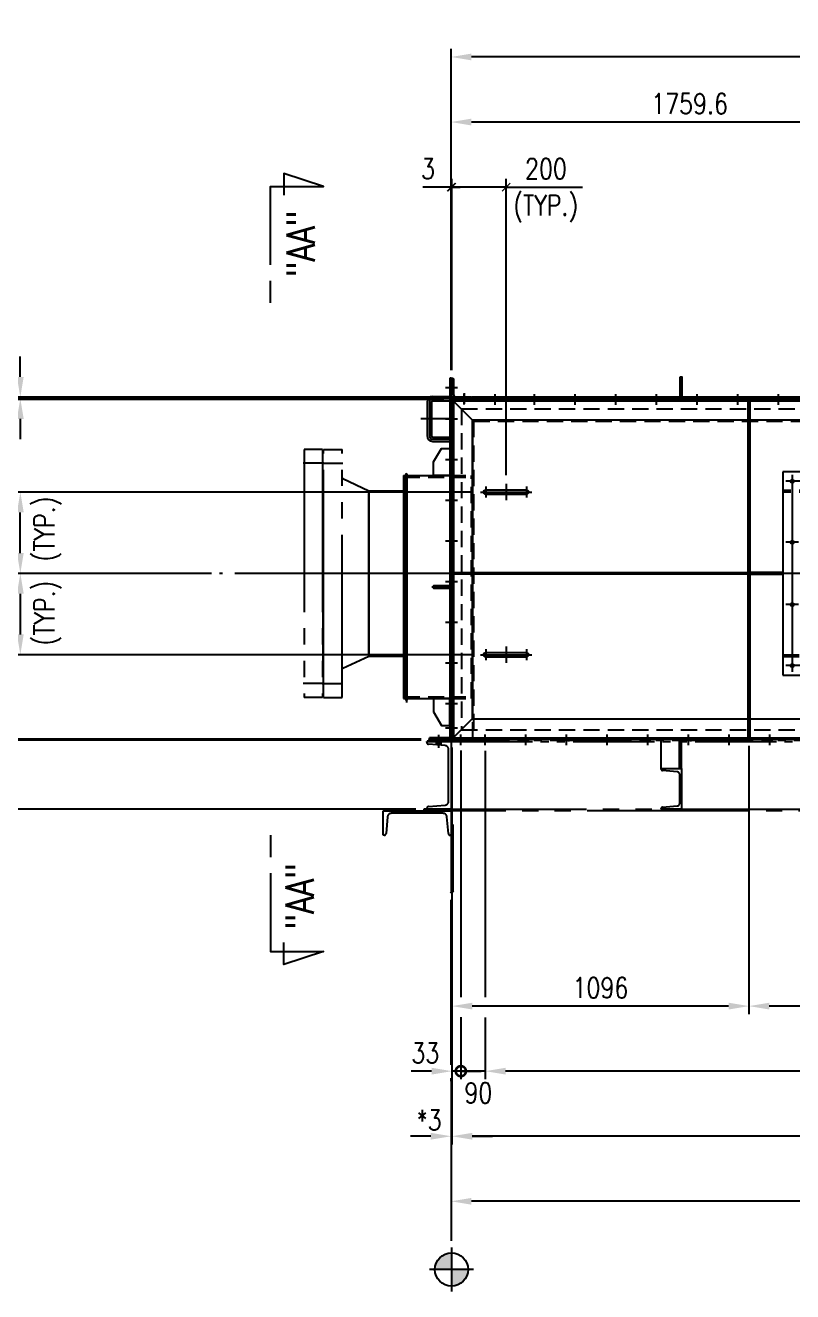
# Model space of a CAD drawing. Header units: millimetres. Extents: x 0 to 232280, y -26939 to 23794.
# Drawn here: x 5169 to 8000, y 7290 to 11961 of the extents above; entities that cross this region are included whole.
import ezdxf
from ezdxf.enums import TextEntityAlignment as Align

# ---------------------------------------------------------------- set-up
doc = ezdxf.new("R2010")
doc.units = ezdxf.units.MM
doc.header["$LTSCALE"] = 30
for name, pattern in [('JNK-CENTER', [34, 30, -1.5, 1, -1.5]), ('JNK-HIDDEN', [3, 2, -1]), ('JNK-PHANTOM', [15, 10, -1, 1, -1, 1, -1]), ('PHA', [30, 20, -2, 2, -2, 2, -2])]:
    doc.linetypes.add(name, pattern=pattern)
for name, color, linetype in [('CEN-R', 1, 'JNK-CENTER'), ('CON-C', 4, 'Continuous'), ('CON-G', 3, 'Continuous'), ('CON-W', 7, 'Continuous'), ('CON-Y', 2, 'Continuous'), ('Dim-W', 7, 'Continuous'), ('HID-Y', 2, 'JNK-HIDDEN'), ('PAN-W', 6, 'PHA'), ('PHA-M', 6, 'JNK-PHANTOM'), ('RET PL', 2, 'Continuous'), ('STL-OBJT', 7, 'Continuous'), ('TXT-Y', 2, 'Continuous')]:
    doc.layers.add(name, color=color, linetype=linetype)
doc.styles.add('SIMPLEX', font='simplex.shx', dxfattribs={"width": 0.8})
doc.dimstyles.new('DIM30', dxfattribs={"dimscale": 30, "dimtxt": 2.5, "dimasz": 2.5, "dimexe": 1, "dimexo": 1, "dimgap": 1, "dimtad": 1, "dimdec": 0, "dimdsep": 46, "dimtxsty": 'SIMPLEX', "dimcen": 0, "dimclrd": 7, "dimclre": 7, "dimclrt": 2, "dimadec": 1, "dimazin": 2, "dimtfac": 1, "dimtdec": 0, "dimtix": 1, "dimtmove": 2, "dimatfit": 0, "dimfxl": 1, "dimtolj": 1, "dimtzin": 0, "dimarcsym": 0})

# ---------------------------------------------------------------- blocks, each defined once
blk = doc.blocks.new('*D67')
at = {"layer": 'DEFPOINTS', "color": 0, "transparency": 16777216}
for p in [(6739.6, 11843.9), (6739.6, 10659.1), (14941.6, 10649.1)]:
    blk.add_point(p, dxfattribs=at)
at = {"layer": 'Dim-W', "color": 7, "lineweight": -2, "transparency": 16777216}
for p, q in [((6739.6, 10689.1), (6739.6, 11873.9)), ((14941.6, 10679.1), (14941.6, 11873.9)), ((14866.6, 11843.9), (6814.6, 11843.9))]:
    blk.add_line(p, q, dxfattribs=at)
at = {"layer": 'Dim-W', "color": 7, "transparency": 16777216}
for points in [[(6814.6, 11856.4), (6814.6, 11831.4), (6739.6, 11843.9)], [(14866.6, 11856.4), (14866.6, 11831.4), (14941.6, 11843.9)]]:
    blk.add_solid(points, dxfattribs=at)
at = {"layer": 'Dim-W', "color": 2, "transparency": 16777216, "insert": (10840.6, 11911.4), "char_height": 75, "attachment_point": 5, "style": 'SIMPLEX'}
blk.add_mtext('\\A1;8202', dxfattribs=at)
blk = doc.blocks.new('*D68')
at = {"layer": 'DEFPOINTS', "color": 0, "transparency": 16777216}
for p in [(6739.6, 11603.9), (8499.2, 11097.9), (6739.6, 10659.1)]:
    blk.add_point(p, dxfattribs=at)
at = {"layer": 'Dim-W', "color": 7, "lineweight": -2, "transparency": 16777216}
for p, q in [((6739.6, 10689.1), (6739.6, 11633.9)), ((8499.2, 11127.9), (8499.2, 11633.9)), ((8424.2, 11603.9), (6814.6, 11603.9))]:
    blk.add_line(p, q, dxfattribs=at)
at = {"layer": 'Dim-W', "color": 7, "transparency": 16777216}
for points in [[(6814.6, 11616.4), (6814.6, 11591.4), (6739.6, 11603.9)], [(8424.2, 11616.4), (8424.2, 11591.4), (8499.2, 11603.9)]]:
    blk.add_solid(points, dxfattribs=at)
at = {"layer": 'Dim-W', "color": 2, "transparency": 16777216, "insert": (7619.4, 11671.4), "char_height": 75, "attachment_point": 5, "style": 'SIMPLEX'}
blk.add_mtext('\\A1;1759.6', dxfattribs=at)
blk = doc.blocks.new('*D70')
at = {"layer": 'DEFPOINTS', "color": 0, "transparency": 16777216}
for p in [(4910.5, 10581.1), (6742.6, 10581.1), (5886.2, 9939.1)]:
    blk.add_point(p, dxfattribs=at)
at = {"layer": 'Dim-W', "color": 7, "lineweight": -2, "transparency": 16777216}
for p, q in [((6712.6, 10581.1), (4880.5, 10581.1)), ((4910.5, 10014.1), (4910.5, 10506.1)), ((5856.2, 9939.1), (4880.5, 9939.1))]:
    blk.add_line(p, q, dxfattribs=at)
at = {"layer": 'Dim-W', "color": 7, "transparency": 16777216}
for points in [[(4898, 10506.1), (4923, 10506.1), (4910.5, 10581.1)], [(4898, 10014.1), (4923, 10014.1), (4910.5, 9939.1)]]:
    blk.add_solid(points, dxfattribs=at)
at = {"layer": 'Dim-W', "color": 2, "transparency": 16777216, "insert": (4836.9, 10270.1), "char_height": 75, "attachment_point": 5, "rotation": 90, "style": 'SIMPLEX'}
blk.add_mtext('\\A1;642', dxfattribs=at)
blk = doc.blocks.new('*D71')
at = {"layer": 'DEFPOINTS', "color": 0, "transparency": 16777216}
for p in [(4430.5, 9939.1), (4512.8, 9939.1), (6639.6, 9069.1)]:
    blk.add_point(p, dxfattribs=at)
at = {"layer": 'Dim-W', "color": 7, "lineweight": -2, "transparency": 16777216}
for p, q in [((4482.8, 9939.1), (4400.5, 9939.1)), ((4430.5, 9144.1), (4430.5, 9864.1)), ((6609.6, 9069.1), (4400.5, 9069.1))]:
    blk.add_line(p, q, dxfattribs=at)
at = {"layer": 'Dim-W', "color": 7, "transparency": 16777216}
for points in [[(4418, 9864.1), (4443, 9864.1), (4430.5, 9939.1)], [(4418, 9144.1), (4443, 9144.1), (4430.5, 9069.1)]]:
    blk.add_solid(points, dxfattribs=at)
at = {"layer": 'Dim-W', "color": 2, "transparency": 16777216, "insert": (4362.4, 9520.1), "char_height": 75, "attachment_point": 5, "rotation": 90, "style": 'SIMPLEX'}
blk.add_mtext('\\A1;870', dxfattribs=at)
blk = doc.blocks.new('*D72')
at = {"layer": 'DEFPOINTS', "color": 0, "transparency": 16777216}
for p in [(6659.6, 9324.1), (4670.5, 9069.1), (6639.6, 9069.1)]:
    blk.add_point(p, dxfattribs=at)
at = {"layer": 'Dim-W', "color": 7, "lineweight": -2, "transparency": 16777216}
for p, q in [((6629.6, 9324.1), (4640.5, 9324.1)), ((4670.5, 9249.1), (4670.5, 9144.1)), ((6609.6, 9069.1), (4640.5, 9069.1))]:
    blk.add_line(p, q, dxfattribs=at)
at = {"layer": 'Dim-W', "color": 7, "transparency": 16777216}
for points in [[(4658, 9249.1), (4683, 9249.1), (4670.5, 9324.1)], [(4658, 9144.1), (4683, 9144.1), (4670.5, 9069.1)]]:
    blk.add_solid(points, dxfattribs=at)
at = {"layer": 'Dim-W', "color": 2, "transparency": 16777216, "insert": (4601.7, 9219.1), "char_height": 75, "attachment_point": 5, "rotation": 90, "style": 'SIMPLEX'}
blk.add_mtext('\\A1;255', dxfattribs=at)
blk = doc.blocks.new('*D73')
at = {"layer": 'DEFPOINTS', "color": 0, "transparency": 16777216}
for p in [(4670.5, 9327.1), (6659.6, 9327.1), (6659.6, 9324.1)]:
    blk.add_point(p, dxfattribs=at)
at = {"layer": 'Dim-W', "color": 7, "lineweight": -2, "transparency": 16777216}
for p, q in [((4670.5, 9402.1), (4670.5, 9477.1)), ((6629.6, 9327.1), (4640.5, 9327.1)), ((6629.6, 9324.1), (4640.5, 9324.1)), ((4670.5, 9324.1), (4670.5, 9327.1)), ((4670.5, 9249.1), (4670.5, 9174.1))]:
    blk.add_line(p, q, dxfattribs=at)
at = {"layer": 'Dim-W', "color": 7, "transparency": 16777216}
for points in [[(4658, 9402.1), (4683, 9402.1), (4670.5, 9327.1)], [(4658, 9249.1), (4683, 9249.1), (4670.5, 9324.1)]]:
    blk.add_solid(points, dxfattribs=at)
at = {"layer": 'Dim-W', "color": 2, "transparency": 16777216, "insert": (4740.2, 9386.9), "char_height": 75, "attachment_point": 5, "rotation": 90, "style": 'SIMPLEX'}
blk.add_mtext('\\A1;*3', dxfattribs=at)
blk = doc.blocks.new('*D74')
at = {"layer": 'DEFPOINTS', "color": 0, "transparency": 16777216}
for p in [(5886.2, 9939.1), (4910.5, 9327.1), (6659.6, 9327.1)]:
    blk.add_point(p, dxfattribs=at)
at = {"layer": 'Dim-W', "color": 7, "lineweight": -2, "transparency": 16777216}
for p, q in [((5856.2, 9939.1), (4880.5, 9939.1)), ((4910.5, 9864.1), (4910.5, 9402.1)), ((6629.6, 9327.1), (4880.5, 9327.1))]:
    blk.add_line(p, q, dxfattribs=at)
at = {"layer": 'Dim-W', "color": 7, "transparency": 16777216}
for points in [[(4898, 9864.1), (4923, 9864.1), (4910.5, 9939.1)], [(4898, 9402.1), (4923, 9402.1), (4910.5, 9327.1)]]:
    blk.add_solid(points, dxfattribs=at)
at = {"layer": 'Dim-W', "color": 2, "transparency": 16777216, "insert": (4843, 9633.1), "char_height": 75, "attachment_point": 5, "rotation": 90, "style": 'SIMPLEX'}
blk.add_mtext('\\A1;612', dxfattribs=at)
blk = doc.blocks.new('*D75')
at = {"layer": 'DEFPOINTS', "color": 0, "transparency": 16777216}
for p in [(4670.5, 10584.1), (6742.6, 10584.1), (6742.6, 10581.1)]:
    blk.add_point(p, dxfattribs=at)
at = {"layer": 'Dim-W', "color": 7, "lineweight": -2, "transparency": 16777216}
for p, q in [((4670.5, 10659.1), (4670.5, 10734.1)), ((6712.6, 10584.1), (4640.5, 10584.1)), ((6712.6, 10581.1), (4640.5, 10581.1)), ((4670.5, 10581.1), (4670.5, 10584.1)), ((4670.5, 10506.1), (4670.5, 10431.1))]:
    blk.add_line(p, q, dxfattribs=at)
at = {"layer": 'Dim-W', "color": 7, "transparency": 16777216}
for points in [[(4658, 10659.1), (4683, 10659.1), (4670.5, 10584.1)], [(4658, 10506.1), (4683, 10506.1), (4670.5, 10581.1)]]:
    blk.add_solid(points, dxfattribs=at)
at = {"layer": 'Dim-W', "color": 2, "transparency": 16777216, "insert": (4594.1, 10660.5), "char_height": 75, "attachment_point": 5, "rotation": 90, "style": 'SIMPLEX'}
blk.add_mtext('\\A1;*3', dxfattribs=at)
blk = doc.blocks.new('*D76')
at = {"layer": 'DEFPOINTS', "color": 0, "transparency": 16777216}
for p in [(5150.5, 10239.1), (6847.6, 10239.1), (5886.2, 9939.1)]:
    blk.add_point(p, dxfattribs=at)
at = {"layer": 'Dim-W', "color": 7, "lineweight": -2, "transparency": 16777216}
for p, q in [((6817.6, 10239.1), (5120.5, 10239.1)), ((5150.5, 10014.1), (5150.5, 10164.1)), ((5856.2, 9939.1), (5120.5, 9939.1))]:
    blk.add_line(p, q, dxfattribs=at)
at = {"layer": 'Dim-W', "color": 7, "transparency": 16777216}
for points in [[(5138, 10164.1), (5163, 10164.1), (5150.5, 10239.1)], [(5138, 10014.1), (5163, 10014.1), (5150.5, 9939.1)]]:
    blk.add_solid(points, dxfattribs=at)
at = {"layer": 'Dim-W', "color": 2, "transparency": 16777216, "insert": (5083, 10089.1), "char_height": 75, "attachment_point": 5, "rotation": 90, "style": 'SIMPLEX'}
blk.add_mtext('\\A1;300', dxfattribs=at)
blk = doc.blocks.new('*D77')
at = {"layer": 'DEFPOINTS', "color": 0, "transparency": 16777216}
for p in [(5150.5, 10589.1), (6742.6, 10584.1), (6817.6, 10589.1)]:
    blk.add_point(p, dxfattribs=at)
at = {"layer": 'Dim-W', "color": 7, "lineweight": -2, "transparency": 16777216}
for p, q in [((5150.5, 10664.1), (5150.5, 10739.1)), ((6787.6, 10589.1), (5120.5, 10589.1)), ((6712.6, 10584.1), (5120.5, 10584.1)), ((5150.5, 10584.1), (5150.5, 10589.1)), ((5150.5, 10509.1), (5150.5, 10434.1))]:
    blk.add_line(p, q, dxfattribs=at)
at = {"layer": 'Dim-W', "color": 7, "transparency": 16777216}
for points in [[(5138, 10664.1), (5163, 10664.1), (5150.5, 10589.1)], [(5138, 10509.1), (5163, 10509.1), (5150.5, 10584.1)]]:
    blk.add_solid(points, dxfattribs=at)
at = {"layer": 'Dim-W', "color": 2, "transparency": 16777216, "insert": (5074.1, 10724.6), "char_height": 75, "attachment_point": 5, "rotation": 90, "style": 'SIMPLEX'}
blk.add_mtext('\\A1;{\\Fsimplex|c129;\\W0.8;PL.5t}', dxfattribs=at)
blk = doc.blocks.new('SECMARK2')
at = {"layer": 'CON-C'}
blk.add_line((0, 0), (-2.72, 0), dxfattribs=at)
blk.add_lwpolyline([(-4.67, 0), (-14.32, 0), (-14.32, 6.51), (-15.93, 1.64), (-13.23, 1.64)], dxfattribs=at)
at = {"layer": 'CON-C', "style": 'SIMPLEX', "width": 0.8}
blk.add_attdef('TAG', (-12.98, 1.18), '', height=3.5, dxfattribs=at)
blk = doc.blocks.new('A$C114C44F1')
at = {"layer": 'CEN-R'}
for p, q in [((0, 95), (0, -95)), ((-20, 75), (20, 75)), ((-30, 0), (30, 0)), ((-20, -75), (20, -75))]:
    blk.add_line(p, q, dxfattribs=at)
at = {"layer": 'CON-G'}
for p, q in [((-8, 75), (-8, -75)), ((8, 75), (8, -75))]:
    blk.add_line(p, q, dxfattribs=at)
for centre, start, end in [((0, 75), 0, 180), ((0, -75), 180, 0)]:
    blk.add_arc(centre, 8, start, end, dxfattribs=at)
blk = doc.blocks.new('A$C3BC024E6')
at = {"layer": 'CEN-R'}
for p, q in [((-75, 62.5), (-75, -62.5)), ((-62.5, 75), (0, 75)), ((0, 0), (-107.2, 0)), ((-62.5, -75), (0, -75))]:
    blk.add_line(p, q, dxfattribs=at)
for centre, start, end in [((-62.5, 62.5), 90, 180), ((-62.5, -62.5), 180, 270)]:
    blk.add_arc(centre, 12.5, start, end, dxfattribs=at)
at = {"layer": 'CON-G'}
for p, q in [((-83, 62.5), (-83, -62.5)), ((-67, 62.5), (-67, -62.5)), ((-62.5, 83), (0, 83)), ((-62.5, 67), (0, 67)), ((-62.5, -67), (0, -67)), ((-62.5, -83), (0, -83))]:
    blk.add_line(p, q, dxfattribs=at)
for centre, radius, start, end in [((-62.5, 62.5), 20.5, 90, 180), ((-62.5, 62.5), 4.5, 90, 180), ((-62.5, -62.5), 20.5, 180, 270), ((-62.5, -62.5), 4.5, 180, 270)]:
    blk.add_arc(centre, radius, start, end, dxfattribs=at)
blk = doc.blocks.new('*D81')
at = {"layer": 'DEFPOINTS', "color": 0, "transparency": 16777216}
for p in [(6742.6, 9319.1), (10839.1, 9324.1), (6742.6, 7863.1)]:
    blk.add_point(p, dxfattribs=at)
at = {"layer": 'Dim-W', "color": 7, "lineweight": -2, "transparency": 16777216}
for p, q in [((6742.6, 9289.1), (6742.6, 7833.1)), ((10839.1, 9294.1), (10839.1, 7833.1)), ((10764.1, 7863.1), (6817.6, 7863.1))]:
    blk.add_line(p, q, dxfattribs=at)
at = {"layer": 'Dim-W', "color": 7, "transparency": 16777216}
for points in [[(6817.6, 7875.6), (6817.6, 7850.6), (6742.6, 7863.1)], [(10764.1, 7875.6), (10764.1, 7850.6), (10839.1, 7863.1)]]:
    blk.add_solid(points, dxfattribs=at)
at = {"layer": 'Dim-W', "color": 2, "transparency": 16777216, "insert": (8780.2, 7932.3), "char_height": 75, "attachment_point": 5, "style": 'SIMPLEX'}
blk.add_mtext('\\A1;4096.5', dxfattribs=at)
blk = doc.blocks.new('*D82')
at = {"layer": 'DEFPOINTS', "color": 0, "transparency": 16777216}
for p in [(6865.6, 8103.1), (6865.6, 8103.1), (10765.6, 8103.1)]:
    blk.add_point(p, dxfattribs=at)
at = {"layer": 'Dim-W', "color": 7, "lineweight": -2, "transparency": 16777216}
for p, q in [((10690.6, 8103.1), (6940.6, 8103.1)), ((6865.6, 8073.1), (6865.6, 8073.1))]:
    blk.add_line(p, q, dxfattribs=at)
at = {"layer": 'Dim-W', "color": 7, "transparency": 16777216}
for points in [[(6940.6, 8115.6), (6940.6, 8090.6), (6865.6, 8103.1)], [(10690.6, 8115.6), (10690.6, 8090.6), (10765.6, 8103.1)]]:
    blk.add_solid(points, dxfattribs=at)
at = {"layer": 'Dim-W', "color": 2, "transparency": 16777216, "insert": (8815.6, 8170.6), "char_height": 75, "attachment_point": 5, "style": 'SIMPLEX'}
blk.add_mtext('\\A1;26 @150 = 3900', dxfattribs=at)
blk = doc.blocks.new('*D84')
at = {"layer": 'DEFPOINTS', "color": 0, "transparency": 16777216}
for p in [(5886.2, 9939.1), (5150.5, 9639.1), (6847.6, 9639.1)]:
    blk.add_point(p, dxfattribs=at)
at = {"layer": 'Dim-W', "color": 7, "lineweight": -2, "transparency": 16777216}
for p, q in [((5856.2, 9939.1), (5120.5, 9939.1)), ((5150.5, 9864.1), (5150.5, 9714.1)), ((6817.6, 9639.1), (5120.5, 9639.1))]:
    blk.add_line(p, q, dxfattribs=at)
at = {"layer": 'Dim-W', "color": 7, "transparency": 16777216}
for points in [[(5138, 9864.1), (5163, 9864.1), (5150.5, 9939.1)], [(5138, 9714.1), (5163, 9714.1), (5150.5, 9639.1)]]:
    blk.add_solid(points, dxfattribs=at)
at = {"layer": 'Dim-W', "color": 2, "transparency": 16777216, "insert": (5083, 9789.1), "char_height": 75, "attachment_point": 5, "rotation": 90, "style": 'SIMPLEX'}
blk.add_mtext('\\A1;300', dxfattribs=at)
blk = doc.blocks.new('A$C6F3F602F')
at = {"layer": 'CEN-R'}
for p, q in [((-29, 0), (15, 0)), ((-29, 0), (15, 0)), ((-29, -150), (15, -150)), ((-29, -150), (15, -150)), ((-29, -300), (15, -300)), ((-29, -300), (15, -300)), ((-29, -450), (15, -450)), ((-29, -450), (15, -450)), ((-29, -600), (15, -600)), ((-29, -600), (15, -600)), ((-29, -750), (15, -750)), ((-29, -750), (15, -750)), ((-29, -900), (15, -900)), ((-29, -900), (15, -900)), ((-29, -1050), (15, -1050)), ((-29, -1050), (15, -1050)), ((-29, -1140), (15, -1140)), ((-29, -1140), (15, -1140))]:
    blk.add_line(p, q, dxfattribs=at)
at = {"layer": 'Dim-W'}
for points in [[(-14, 9), (-14, -9), (0, 9), (0, -9)], [(-14, -141), (-14, -159), (0, -141), (0, -159)], [(-14, -291), (-14, -309), (0, -291), (0, -309)], [(-14, -441), (-14, -459), (0, -441), (0, -459)], [(-14, -591), (-14, -609), (0, -591), (0, -609)], [(-14, -741), (-14, -759), (0, -741), (0, -759)], [(-14, -891), (-14, -909), (0, -891), (0, -909)], [(-14, -1041), (-14, -1059), (0, -1041), (0, -1059)], [(-14, -1131), (-14, -1149), (0, -1131), (0, -1149)]]:
    blk.add_solid(points, dxfattribs=at)
at = {"layer": 'HID-Y'}
for p, q in [((-14, 9), (-8, 9)), ((-5, 9), (0, 9)), ((-14, -9), (-8, -9)), ((-5, -9), (0, -9)), ((-14, -141), (-8, -141)), ((-14, -159), (-8, -159)), ((-5, -141), (0, -141)), ((-5, -159), (0, -159)), ((-14, -291), (-8, -291)), ((-14, -309), (-8, -309)), ((-5, -291), (0, -291)), ((-5, -309), (0, -309)), ((-14, -441), (-8, -441)), ((-14, -459), (-8, -459)), ((-5, -441), (0, -441)), ((-5, -459), (0, -459)), ((-14, -591), (-8, -591)), ((-5, -591), (0, -591)), ((-14, -609), (-8, -609)), ((-5, -609), (0, -609)), ((-14, -741), (-8, -741)), ((-5, -741), (0, -741)), ((-14, -759), (-8, -759)), ((-5, -759), (0, -759)), ((-14, -891), (-8, -891)), ((-14, -909), (-8, -909)), ((-5, -891), (0, -891)), ((-5, -909), (0, -909)), ((-14, -1041), (-8, -1041)), ((-14, -1059), (-8, -1059)), ((-5, -1041), (0, -1041)), ((-5, -1059), (0, -1059)), ((-14, -1131), (-8, -1131)), ((-14, -1149), (-8, -1149)), ((-5, -1131), (0, -1131)), ((-5, -1149), (0, -1149))]:
    blk.add_line(p, q, dxfattribs=at)
blk = doc.blocks.new('A$C1AD52F16')
at = {"layer": 'CEN-R'}
blk.add_line((0, 77.6), (0, -3.8), dxfattribs=at)
at = {"layer": 'CON-G'}
blk.add_lwpolyline([(-3, 75), (3, 75), (3, 0), (-3, 0)], close=True, dxfattribs=at)
blk = doc.blocks.new('A$C5646093A')
at = {"layer": 'CON-G'}
blk.add_blockref('A$C1AD52F16', (0, 0), dxfattribs=at)
blk = doc.blocks.new('A$C22F44257')
at = {"layer": 'CEN-R'}
blk.add_line((0, 14), (0, -17.5), dxfattribs=at)
at = {"layer": 'HID-Y'}
for p, q in [((-9, 0), (-9, -6)), ((9, 0), (9, -6))]:
    blk.add_line(p, q, dxfattribs=at)
blk = doc.blocks.new('A$C1E9C7F7A')
at = {"layer": 'Dim-W'}
blk.add_solid([(-9, 31), (-9, 17), (9, 31), (9, 17)], dxfattribs=at)
at = {"layer": 'STL-OBJT', "rotation": 180}
for p in [(0, 25), (0, 17)]:
    blk.add_blockref('A$C22F44257', p, dxfattribs=at)
blk = doc.blocks.new('*D114')
at = {"layer": 'DEFPOINTS', "color": 0, "transparency": 16777216}
for p in [(6742.6, 9319.1), (6739.6, 7863.1), (6739.6, 7863.1)]:
    blk.add_point(p, dxfattribs=at)
at = {"layer": 'Dim-W', "color": 7, "lineweight": -2, "transparency": 16777216}
for p, q in [((6742.6, 9289.1), (6742.6, 7833.1)), ((6664.6, 7863.1), (6589.6, 7863.1)), ((6742.6, 7863.1), (6739.6, 7863.1)), ((6817.6, 7863.1), (6892.6, 7863.1))]:
    blk.add_line(p, q, dxfattribs=at)
at = {"layer": 'Dim-W', "color": 7, "transparency": 16777216}
for points in [[(6664.6, 7875.6), (6664.6, 7850.6), (6739.6, 7863.1)], [(6817.6, 7875.6), (6817.6, 7850.6), (6742.6, 7863.1)]]:
    blk.add_solid(points, dxfattribs=at)
at = {"layer": 'Dim-W', "color": 2, "transparency": 16777216, "insert": (6658.2, 7985.1), "char_height": 75, "attachment_point": 5, "style": 'SIMPLEX'}
blk.add_mtext('\\A1;\\P*3', dxfattribs=at)
blk = doc.blocks.new('*D115')
at = {"layer": 'DEFPOINTS', "color": 0, "transparency": 16777216}
for p in [(6739.6, 8096.5), (10840.6, 7848.5), (6739.6, 7623.1)]:
    blk.add_point(p, dxfattribs=at)
at = {"layer": 'Dim-W', "color": 7, "lineweight": -2, "transparency": 16777216}
for p, q in [((6739.6, 8066.5), (6739.6, 7593.1)), ((10840.6, 7818.5), (10840.6, 7593.1)), ((10765.6, 7623.1), (6814.6, 7623.1))]:
    blk.add_line(p, q, dxfattribs=at)
at = {"layer": 'Dim-W', "color": 7, "transparency": 16777216}
for points in [[(6814.6, 7635.6), (6814.6, 7610.6), (6739.6, 7623.1)], [(10765.6, 7635.6), (10765.6, 7610.6), (10840.6, 7623.1)]]:
    blk.add_solid(points, dxfattribs=at)
at = {"layer": 'Dim-W', "color": 2, "transparency": 16777216, "insert": (8790.2, 7690.6), "char_height": 75, "attachment_point": 5, "style": 'SIMPLEX'}
blk.add_mtext('\\A1;4101', dxfattribs=at)
blk = doc.blocks.new('FS-MARK')
h = blk.add_hatch(color=256)
edge = h.paths.add_edge_path()
edge.add_arc((0, 0), 1.75, 90, 180)
edge.add_line((-1.75, 0), (0, 0))
edge.add_line((0, 0), (0, 1.75))
h = blk.add_hatch(color=256)
edge = h.paths.add_edge_path()
edge.add_line((0, 0), (0, -1.75))
edge.add_arc((0, 0), 1.75, 270, 360)
edge.add_line((1.75, 0), (0, 0))
for p, q in [((0, 2.33), (0, -2.33)), ((2.33, 0), (-2.33, 0))]:
    blk.add_line(p, q)
blk.add_circle((0, 0), 1.75)
at = {"layer": 'CON-Y', "style": 'SIMPLEX', "width": 0.8}
blk.add_attdef('F.S.', (3.19, 1), '', height=2.5, dxfattribs=at)
blk = doc.blocks.new('_DotSmall')
at = {"color": 0, "linetype": 'ByBlock', "const_width": 0.5}
blk.add_lwpolyline([(-0.0625, 0, 1), (0.0625, 0, 1)], format="xyb", close=True, dxfattribs=at)
blk = doc.blocks.new('*D116')
at = {"layer": 'DEFPOINTS', "color": 0, "transparency": 16777216}
for p in [(6775.6, 8332.1), (6742.6, 8159.9), (6742.6, 8103.1)]:
    blk.add_point(p, dxfattribs=at)
at = {"layer": 'Dim-W', "color": 7, "lineweight": -2, "transparency": 16777216}
for p, q in [((6775.6, 8302.1), (6775.6, 8073.1)), ((6742.6, 8129.9), (6742.6, 8073.1)), ((6667.6, 8103.1), (6592.6, 8103.1)), ((6775.6, 8103.1), (6742.6, 8103.1)), ((6775.6, 8103.1), (6850.6, 8103.1))]:
    blk.add_line(p, q, dxfattribs=at)
at = {"layer": 'Dim-W', "color": 7, "transparency": 16777216}
blk.add_solid([(6667.6, 8115.6), (6667.6, 8090.6), (6742.6, 8103.1)], dxfattribs=at)
at = {"layer": 'Dim-W', "color": 7, "lineweight": -2, "transparency": 16777216, "xscale": 75, "yscale": 75, "zscale": 75, "rotation": 180}
blk.add_blockref('_DotSmall', (6775.6, 8103.1), dxfattribs=at)
at = {"layer": 'Dim-W', "color": 2, "transparency": 16777216, "insert": (6644.9, 8170.6), "char_height": 75, "attachment_point": 5, "style": 'SIMPLEX'}
blk.add_mtext('\\A1;33', dxfattribs=at)
blk = doc.blocks.new('*D117')
at = {"layer": 'DEFPOINTS', "color": 0, "transparency": 16777216}
for p in [(6865.6, 8331.6), (6775.6, 8302.1), (6775.6, 8103.1)]:
    blk.add_point(p, dxfattribs=at)
at = {"layer": 'Dim-W', "color": 7, "lineweight": -2, "transparency": 16777216}
for p, q in [((6775.6, 8272.1), (6775.6, 8073.1)), ((6865.6, 8301.6), (6865.6, 8073.1)), ((6865.6, 8103.1), (6775.6, 8103.1))]:
    blk.add_line(p, q, dxfattribs=at)
at = {"layer": 'Dim-W', "color": 2, "transparency": 16777216, "insert": (6840.1, 8023.1), "char_height": 75, "attachment_point": 5, "style": 'SIMPLEX'}
blk.add_mtext('\\A1;90', dxfattribs=at)
blk = doc.blocks.new('_None')
blk = doc.blocks.new('A$C35AE5442')
at = {"layer": 'CEN-R'}
for p in [(35, -33.2), (35, -37)]:
    blk.add_line(p, (35, 10.2), dxfattribs=at)
at = {"layer": 'Dim-W'}
blk.add_solid([(26, 0), (26, -26.6), (44, 0), (44, -28.2)], dxfattribs=at)
at = {"layer": 'HID-Y'}
for p, q in [((26, -6), (26, 0)), ((26, -27), (26, -14)), ((44, -6), (44, 0)), ((44, -28.6), (44, -14))]:
    blk.add_line(p, q, dxfattribs=at)
at = {"layer": 'Dim-W', "xscale": -1}
for p in [(116, -31), (206, -31), (356, -31), (506, -31), (656, -31), (806, -31), (956, -31), (1106, -31), (1256, -31), (1406, -31), (1556, -31), (1706, -31), (1856, -31), (2006, -31), (2156, -31), (2306, -31), (2456, -31), (2606, -31), (2756, -31), (2906, -31), (3056, -31), (3206, -31), (3356, -31), (3506, -31), (3656, -31), (3806, -31), (3956, -31), (4104.5, -31)]:
    blk.add_blockref('A$C1E9C7F7A', p, dxfattribs=at)
blk = doc.blocks.new('*D220')
at = {"layer": 'DEFPOINTS', "color": 0, "transparency": 16777216}
for p in [(8888.6, 9333.1), (7838.6, 9273.1), (7838.6, 8343.1)]:
    blk.add_point(p, dxfattribs=at)
at = {"layer": 'Dim-W', "color": 7, "lineweight": -2, "transparency": 16777216}
for p, q in [((8888.6, 9303.1), (8888.6, 8313.1)), ((7838.6, 9243.1), (7838.6, 8313.1)), ((8813.6, 8343.1), (7913.6, 8343.1))]:
    blk.add_line(p, q, dxfattribs=at)
at = {"layer": 'Dim-W', "color": 7, "transparency": 16777216}
for points in [[(7913.6, 8355.6), (7913.6, 8330.6), (7838.6, 8343.1)], [(8813.6, 8355.6), (8813.6, 8330.6), (8888.6, 8343.1)]]:
    blk.add_solid(points, dxfattribs=at)
at = {"layer": 'Dim-W', "color": 2, "transparency": 16777216, "insert": (8363.6, 8410.6), "char_height": 75, "attachment_point": 5, "style": 'SIMPLEX'}
blk.add_mtext('\\A1;1050', dxfattribs=at)
blk = doc.blocks.new('_ArchTick')
at = {"color": 0, "linetype": 'ByBlock', "const_width": 0.15}
blk.add_lwpolyline([(-0.5, -0.5), (0.5, 0.5)], dxfattribs=at)
blk = doc.blocks.new('*D225')
at = {"layer": 'DEFPOINTS', "color": 0, "transparency": 16777216}
for p in [(6742.6, 11363.9), (6742.6, 10659.1), (6942.6, 10272)]:
    blk.add_point(p, dxfattribs=at)
at = {"layer": 'Dim-W', "color": 7, "lineweight": -2, "transparency": 16777216}
for p, q in [((6742.6, 11363.9), (6712.6, 11363.9)), ((6742.6, 10689.1), (6742.6, 11393.9)), ((6942.6, 11363.9), (6742.6, 11363.9)), ((6942.6, 10302), (6942.6, 11393.9)), ((6942.6, 11363.9), (6972.6, 11363.9))]:
    blk.add_line(p, q, dxfattribs=at)
at = {"layer": 'Dim-W', "color": 7, "lineweight": -2, "transparency": 16777216, "xscale": 30, "yscale": 30, "zscale": 30}
blk.add_blockref('_ArchTick', (6742.6, 11363.9), dxfattribs=at)
at = {"layer": 'Dim-W', "color": 7, "lineweight": -2, "transparency": 16777216, "xscale": 30, "yscale": 30, "zscale": 30, "rotation": 180}
blk.add_blockref('_ArchTick', (6942.6, 11363.9), dxfattribs=at)
at = {"layer": 'Dim-W', "color": 2, "transparency": 16777216, "insert": (7089.5, 11431.4), "char_height": 75, "attachment_point": 5, "style": 'SIMPLEX'}
blk.add_mtext('\\A1;200', dxfattribs=at)
blk = doc.blocks.new('*D226')
at = {"layer": 'DEFPOINTS', "color": 0, "transparency": 16777216}
for p in [(6742.6, 11363.9), (6742.6, 10659.1), (6942.6, 10272)]:
    blk.add_point(p, dxfattribs=at)
at = {"layer": 'Dim-W', "color": 7, "lineweight": -2, "transparency": 16777216}
for p, q in [((6742.6, 11363.9), (6712.6, 11363.9)), ((6742.6, 10689.1), (6742.6, 11393.9)), ((6942.6, 11363.9), (6742.6, 11363.9)), ((6942.6, 10302), (6942.6, 11393.9)), ((6942.6, 11363.9), (6972.6, 11363.9))]:
    blk.add_line(p, q, dxfattribs=at)
at = {"layer": 'Dim-W', "color": 7, "lineweight": -2, "transparency": 16777216, "xscale": 30, "yscale": 30, "zscale": 30}
blk.add_blockref('_ArchTick', (6742.6, 11363.9), dxfattribs=at)
at = {"layer": 'Dim-W', "color": 7, "lineweight": -2, "transparency": 16777216, "xscale": 30, "yscale": 30, "zscale": 30, "rotation": 180}
blk.add_blockref('_ArchTick', (6942.6, 11363.9), dxfattribs=at)
at = {"layer": 'Dim-W', "color": 2, "transparency": 16777216, "insert": (7089.5, 11431.4), "char_height": 75, "attachment_point": 5, "style": 'SIMPLEX'}
blk.add_mtext('\\A1;200', dxfattribs=at)
blk = doc.blocks.new('*D227')
at = {"layer": 'DEFPOINTS', "color": 0, "transparency": 16777216}
for p in [(6739.6, 11363.9), (6739.6, 10689.1), (6742.6, 10689.1)]:
    blk.add_point(p, dxfattribs=at)
at = {"layer": 'Dim-W', "color": 7, "lineweight": -2, "transparency": 16777216}
for p, q in [((6739.6, 11363.9), (6709.6, 11363.9)), ((6739.6, 10719.1), (6739.6, 11393.9)), ((6742.6, 11363.9), (6739.6, 11363.9)), ((6742.6, 10719.1), (6742.6, 11393.9)), ((6742.6, 11363.9), (6772.6, 11363.9))]:
    blk.add_line(p, q, dxfattribs=at)
at = {"layer": 'Dim-W', "color": 7, "lineweight": -2, "transparency": 16777216, "xscale": 30, "yscale": 30, "zscale": 30}
blk.add_blockref('_ArchTick', (6739.6, 11363.9), dxfattribs=at)
at = {"layer": 'Dim-W', "color": 7, "lineweight": -2, "transparency": 16777216, "xscale": 30, "yscale": 30, "zscale": 30, "rotation": 180}
blk.add_blockref('_ArchTick', (6742.6, 11363.9), dxfattribs=at)
at = {"layer": 'Dim-W', "color": 2, "transparency": 16777216, "insert": (6654.3, 11431.4), "char_height": 75, "attachment_point": 5, "style": 'SIMPLEX'}
blk.add_mtext('\\A1;3', dxfattribs=at)
blk = doc.blocks.new('*D239')
at = {"layer": 'DEFPOINTS', "color": 0, "transparency": 16777216}
for p in [(6742.6, 9327.1), (7838.6, 9333.1), (6742.6, 8343.1)]:
    blk.add_point(p, dxfattribs=at)
at = {"layer": 'Dim-W', "color": 7, "lineweight": -2, "transparency": 16777216}
for p, q in [((6742.6, 9297.1), (6742.6, 8313.1)), ((7838.6, 9303.1), (7838.6, 8313.1)), ((7763.6, 8343.1), (6817.6, 8343.1))]:
    blk.add_line(p, q, dxfattribs=at)
at = {"layer": 'Dim-W', "color": 7, "transparency": 16777216}
for points in [[(6817.6, 8355.6), (6817.6, 8330.6), (6742.6, 8343.1)], [(7763.6, 8355.6), (7763.6, 8330.6), (7838.6, 8343.1)]]:
    blk.add_solid(points, dxfattribs=at)
at = {"layer": 'Dim-W', "color": 2, "transparency": 16777216, "insert": (7290.6, 8410.6), "char_height": 75, "attachment_point": 5, "style": 'SIMPLEX'}
blk.add_mtext('\\A1;1096', dxfattribs=at)
blk = doc.blocks.new('A$C145174A3')
at = {"layer": 'CEN-R'}
for p, q in [((-291.2, 101.7), (-367.2, 101.7)), ((-297.2, 101.7), (-221.2, 101.7)), ((-291.2, -711.1), (-367.2, -711.1)), ((-297.2, -711.1), (-221.2, -711.1))]:
    blk.add_line(p, q, dxfattribs=at)
at = {"layer": 'CON-G'}
for p, q in [((-294.2, 41.4), (-295.8, 41.4)), ((-294.2, 41.4), (-292.6, 41.4)), ((-294.2, -650.8), (-295.8, -650.8)), ((-294.2, -650.8), (-292.6, -650.8))]:
    blk.add_line(p, q, dxfattribs=at)
blk.add_arc((-219.7, 49), 4.5, 180, 244.7554, dxfattribs=at)
at = {"layer": 'PAN-W'}
for p, q in [((-364.2, 152.8), (-364.2, -762.2)), ((-295.8, 152.8), (-364.2, 152.8)), ((-295.8, 152.8), (-295.8, -762.2)), ((-292.6, 152.8), (-224.2, 152.8)), ((-292.6, -762.2), (-292.6, 152.8)), ((-224.2, -762.2), (-224.2, 152.8)), ((-294.2, 41.4), (-294.2, -650.8)), ((-294.2, -650.8), (-294.2, 41.4)), ((-221.6, 44.9), (-125.9, 0)), ((-125.9, 0), (0, 0)), ((-125.9, -609.4), (-125.9, 0)), ((-125.9, 0), (-125.9, -609.4)), ((-125.9, 0), (-125.9, -609.4)), ((-221.6, -654.3), (-125.9, -609.4)), ((-125.9, -609.4), (0, -609.4)), ((-295.8, -762.2), (-364.2, -762.2)), ((-292.6, -762.2), (-224.2, -762.2))]:
    blk.add_line(p, q, dxfattribs=at)
blk.add_arc((-219.7, -658.4), 4.5, 115.2446, 180, dxfattribs=at)
blk = doc.blocks.new('A$C269B648F')
at = {"layer": 'CEN-R'}
for p, q in [((0, -375), (0, 375)), ((363.5, 340), (-363.5, 340)), ((-340, 363.5), (-340, -363.5)), ((-115, 316.5), (-115, 363.5)), ((115, 316.5), (115, 363.5)), ((340, 363.5), (340, -363.5)), ((300, 300), (-300, -300)), ((-300, 300), (300, -300)), ((-316.5, 115), (-363.5, 115)), ((316.5, 115), (363.5, 115)), ((-165.3, 75), (-134.7, 75)), ((-150, 90.3), (-150, -90.3)), ((165.3, 75), (134.7, 75)), ((150, 90.3), (150, -90.3)), ((375, 0), (-375, 0)), ((-165.3, -75), (-134.7, -75)), ((165.3, -75), (134.7, -75)), ((-316.5, -115), (-363.5, -115)), ((316.5, -115), (363.5, -115)), ((-115, -363.5), (-115, -316.5)), ((115, -363.5), (115, -316.5)), ((363.5, -340), (-363.5, -340))]:
    blk.add_line(p, q, dxfattribs=at)
at = {"layer": 'CON-G'}
for p, q in [((375, 375), (-375, 375)), ((-375, 375), (-375, -375)), ((375, 375), (375, -375)), ((-375, -375), (375, -375))]:
    blk.add_line(p, q, dxfattribs=at)
for points in [[(-158, 75), (-158, -75, 1), (-142, -75), (-142, 75, 1)], [(158, 75), (158, -75, -1), (142, -75), (142, 75, -1)]]:
    blk.add_lwpolyline(points, format="xyb", close=True, dxfattribs=at)
for centre in [(-340, 340), (-115, 340), (115, 340), (340, 340), (-340, 115), (340, 115), (-340, -115), (340, -115), (-340, -340), (-115, -340), (115, -340), (340, -340)]:
    blk.add_circle(centre, 6, dxfattribs=at)
at = {"layer": 'HID-Y'}
for p, q in [((375, 306), (-375, 306)), ((375, 300), (-375, 300)), ((-306, 300), (-306, -300)), ((-300, 300), (-300, -300)), ((300, 300), (300, -300)), ((306, 300), (306, -300)), ((-375, -300), (375, -300)), ((-375, -306), (375, -306))]:
    blk.add_line(p, q, dxfattribs=at)
for points in [[(-294, 294), (294, 294), (294, -294), (-294, -294)], [(-291, 291), (291, 291), (291, -291), (-291, -291)]]:
    blk.add_lwpolyline(points, close=True, dxfattribs=at)

msp = doc.modelspace()

# ---------------------------------------------------------------- hatches: boundary and pattern name
at = {"layer": 'CON-W'}
h = msp.add_hatch(color=256, dxfattribs=at)
h.paths.add_polyline_path([(6742.59, 10633.14), (6748.59, 10633.14), (6748.59, 10624.14), (6742.59, 10624.14)])
h.paths.add_polyline_path([(6734.59, 10633.14), (6739.59, 10633.14), (6739.59, 10624.14), (6734.59, 10624.14)])
h.paths.add_polyline_path([(6734.59, 10624.14), (6739.59, 10624.14), (6739.59, 10615.14), (6734.59, 10615.14)])
h.paths.add_polyline_path([(6742.59, 10624.14), (6748.59, 10624.14), (6748.59, 10615.14), (6742.59, 10615.14)])

# ---------------------------------------------------------------- linework, layer by layer
at = {"layer": 'CEN-R'}
for p, q in [((6763.59, 10624.14), (6719.59, 10624.14)), ((6763.59, 10624.14), (6719.59, 10624.14)), ((6787.59, 10604.12), (6787.59, 10565.02)), ((6569.59, 10303.12), (6579.59, 10303.12)), ((6574.59, 10308.12), (6574.59, 9462.34)), ((16021.44, 9939.12), (5885.32, 9939.12)), ((6668.87, 9889.12), (6744.87, 9889.12)), ((6569.59, 9475.12), (6579.59, 9475.12))]:
    msp.add_line(p, q, dxfattribs=at)
at = {"layer": 'CEN-R', "ltscale": 0.7}
msp.add_line((7838.64, 9333.14), (7838.64, 10575.14), dxfattribs=at)
msp.add_line((7838.64, 9333.14), (7838.64, 10575.14), dxfattribs=at)
at = {"layer": 'CON-G'}
for p, q in [((6734.59, 10659.14), (6734.59, 9333.14)), ((6739.59, 10659.14), (6734.59, 10659.14)), ((6739.59, 9333.14), (6739.59, 10659.14)), ((6742.59, 10581.14), (12284.49, 10581.14)), ((6742.59, 10581.14), (6742.59, 9327.14)), ((6817.59, 10506.14), (6742.59, 10581.14)), ((6748.59, 10575.14), (9323.49, 10575.14)), ((6748.59, 10575.14), (6748.59, 9333.14)), ((8558.49, 10589.14), (6817.59, 10589.14)), ((6817.59, 10589.14), (6817.59, 10584.14)), ((6817.59, 10584.14), (8567.49, 10584.14)), ((6817.59, 10506.14), (9237.84, 10506.14)), ((6817.59, 10506.14), (6817.59, 9402.14)), ((6564.59, 10300.12), (6734.59, 10300.12)), ((6564.59, 10300.12), (6564.59, 9478.12)), ((6571.59, 9475.12), (6571.59, 10303.12)), ((6577.59, 9475.12), (6577.59, 10303.12)), ((6748.59, 9942.12), (7835.64, 9942.12)), ((7835.64, 9936.12), (6748.59, 9936.12)), ((7963.27, 9942.12), (7841.64, 9942.12)), ((7841.64, 9942.12), (7963.27, 9942.12)), ((7963.27, 9942.12), (7841.64, 9942.12)), ((7841.64, 9942.12), (7963.27, 9942.12)), ((7841.64, 9936.12), (7963.27, 9936.12)), ((7841.64, 9936.12), (7963.27, 9936.12)), ((6564.59, 9478.12), (6571.59, 9478.12)), ((6577.59, 9478.12), (6734.59, 9478.12)), ((6817.59, 9402.14), (6742.59, 9327.14)), ((6817.59, 9402.14), (10764.09, 9402.14)), ((6742.59, 9333.14), (6659.59, 9333.14)), ((6659.59, 9327.14), (6659.59, 9333.14)), ((6742.59, 9327.14), (6659.59, 9327.14)), ((6734.59, 9333.14), (6739.59, 9333.14)), ((6739.59, 9333.14), (6739.59, 9327.14)), ((6742.59, 9327.14), (10839.09, 9327.14)), ((6748.59, 9333.14), (10833.09, 9333.14))]:
    msp.add_line(p, q, dxfattribs=at)
msp.add_lwpolyline([(6742.59, 10584.14), (6742.59, 10659.14), (6744.59, 10659.14, -0.4142136), (6748.59, 10655.14), (6748.59, 10598.64, 0.4142136), (6757.09, 10590.14), (6813.59, 10590.14, -0.4142136), (6817.59, 10586.14), (6817.59, 10584.14)], format="xyb", close=True, dxfattribs=at)
for points in [[(7841.64, 9333.14), (7835.64, 9333.14), (7835.64, 10575.14), (7841.64, 10575.14)], [(7841.64, 9333.14), (7835.64, 9333.14), (7835.64, 10575.14), (7841.64, 10575.14)], [(6734.59, 9893.62), (6674.59, 9893.62), (6674.59, 9884.62), (6734.59, 9884.62)]]:
    msp.add_lwpolyline(points, close=True, dxfattribs=at)
at = {"layer": 'CON-G', "flags": 128}
for points in [[(6674.59, 10300.12), (6674.59, 10350.12), (6704.59, 10400.12), (6734.59, 10400.12), (6734.59, 10300.12), (6674.59, 10300.12)], [(6674.59, 9478.12), (6674.59, 9428.13), (6704.59, 9378.13), (6734.59, 9378.13), (6734.59, 9478.12), (6674.59, 9478.12)]]:
    msp.add_lwpolyline(points, dxfattribs=at)
at = {"layer": 'CON-G'}
for centre, start, end in [((6574.59, 10303.12), 0, 180), ((6574.59, 9475.12), 180, 0)]:
    msp.add_arc(centre, 3, start, end, dxfattribs=at)
at = {"layer": 'Dim-W'}
for p, q in [((6739.59, 11363.92), (6634.87, 11363.92)), ((6942.59, 11363.92), (7224.85, 11363.92)), ((6775.59, 9285.34), (6775.59, 8375.58)), ((6865.59, 9284.8), (6865.59, 8375.58)), ((6739.59, 8125.94), (6739.59, 8735.26)), ((6739.59, 8066.55), (6739.59, 8077.25)), ((6739.59, 7623.14), (6739.59, 7477))]:
    msp.add_line(p, q, dxfattribs=at)
msp.add_lwpolyline([(6736.09, 8764.82, 0.4834446), (6742.09, 8764.82, -0.4834446), (6748.09, 8764.82)], format="xyb", dxfattribs=at)
msp.add_solid([(6778.59, 10590.14), (6778.59, 10575.14), (6796.59, 10590.14), (6796.59, 10575.14)], dxfattribs=at)
at = {"layer": 'HID-Y'}
for p, q in [((6739.59, 10633.14), (6734.59, 10633.14)), ((6739.59, 10615.14), (6734.59, 10615.14)), ((6748.59, 10633.14), (6742.59, 10633.14)), ((6748.59, 10615.14), (6742.59, 10615.14)), ((6778.59, 10590.14), (6778.59, 10575.14)), ((6796.59, 10590.14), (6796.59, 10575.14)), ((6777.59, 10546.14), (9294.49, 10546.14)), ((6777.59, 10546.14), (6777.59, 9362.14)), ((6564.59, 10294.12), (6734.59, 10294.12)), ((6571.59, 10300.12), (6577.59, 10300.12)), ((6734.59, 10300.12), (6814.59, 10300.12)), ((6734.59, 10294.12), (6814.59, 10294.12)), ((6814.59, 9478.12), (6814.59, 10300.12)), ((6817.59, 10300.12), (6817.59, 9478.12)), ((6564.59, 9484.12), (6734.59, 9484.12)), ((6734.59, 9484.12), (6814.59, 9484.12)), ((6571.59, 9478.12), (6577.59, 9478.12)), ((6734.59, 9478.12), (6814.59, 9478.12)), ((6777.59, 9362.14), (10804.09, 9362.14))]:
    msp.add_line(p, q, dxfattribs=at)
for centre, start, end in [((6574.59, 10303.12), 180, 0), ((6574.59, 9475.12), 0, 180)]:
    msp.add_arc(centre, 3, start, end, dxfattribs=at)
at = {"layer": 'PAN-W'}
for p, q in [((7514.59, 9219.14), (7514.59, 9319.14)), ((7582.59, 9219.14), (7582.59, 9319.14)), ((7589.59, 9219.14), (7589.59, 9319.14)), ((6719.59, 9069.14), (6639.59, 9069.14)), ((6639.59, 9069.14), (6639.59, 9063.14)), ((6639.59, 9069.14), (15041.59, 9069.14)), ((6639.59, 9069.14), (6639.59, 9063.14)), ((6639.59, 9063.14), (6719.59, 9063.14)), ((15041.59, 9063.14), (6639.59, 9063.14))]:
    msp.add_line(p, q, dxfattribs=at)
for points in [[(6739.59, 9319.14), (6739.59, 9069.14), (6649.59, 9069.14), (6649.59, 9072.18, -0.3888787), (6655.98, 9079.16), (6717.81, 9084.57, 0.3888787), (6730.59, 9098.51), (6730.59, 9289.77, 0.3888787), (6717.81, 9303.72), (6655.98, 9309.13, -0.3888787), (6649.59, 9316.1), (6649.59, 9319.14)], [(7589.59, 9219.14), (7589.59, 9069.14), (7514.59, 9069.14), (7514.59, 9071.56, -0.3888787), (7519.15, 9076.54), (7573.96, 9081.34, 0.3888787), (7583.09, 9091.3), (7583.09, 9196.98, 0.3888787), (7573.96, 9206.94), (7519.15, 9211.74, -0.3888787), (7514.59, 9216.72), (7514.59, 9219.14)], [(6489.59, 9063.14), (6739.59, 9063.14), (6739.59, 8973.14), (6736.55, 8973.14, -0.3888787), (6729.57, 8979.53), (6724.16, 9041.36, 0.3888787), (6710.22, 9054.14), (6518.96, 9054.14, 0.3888787), (6505.01, 9041.36), (6499.6, 8979.53, -0.3888787), (6492.63, 8973.14), (6489.59, 8973.14)]]:
    msp.add_lwpolyline(points, format="xyb", close=True, dxfattribs=at)
at = {"layer": 'PHA-M'}
for p, q in [((6654.59, 9324.14), (15021.59, 9324.14)), ((6654.59, 9319.14), (6654.59, 9324.14)), ((6734.59, 9319.14), (6734.59, 9324.14)), ((6739.59, 9319.14), (14941.59, 9319.14)), ((6739.59, 9013.14), (6739.59, 8763.4)), ((6745.59, 9013.14), (6745.59, 8766.23))]:
    msp.add_line(p, q, dxfattribs=at)
at = {"layer": 'RET PL', "color": 6, "linetype": 'JNK-HIDDEN'}
for points in [[(6819.59, 9330.14), (6819.59, 10501.14), (6822.59, 10501.14), (6822.59, 9327.14)], [(10836.09, 9327.14), (10836.09, 10504.14), (6822.59, 10504.14), (6822.59, 10501.14), (10839.09, 10501.14), (10839.09, 9330.14)], [(10839.09, 9330.14), (6819.59, 9330.14)], [(6825.59, 9327.14), (10836.09, 9327.14)]]:
    msp.add_lwpolyline(points, dxfattribs=at)

# ---------------------------------------------------------------- block references
msp.add_blockref('A$C269B648F', (8338.27, 9939.12))
at = {"layer": 'CON-G'}
msp.add_blockref('A$C3BC024E6', (6734.59, 10509.12), dxfattribs=at)
at = {"layer": 'CON-G', "xscale": -1, "rotation": 90}
for p in [(6942.59, 10239.12), (6942.59, 9639.12)]:
    msp.add_blockref('A$C114C44F1', p, dxfattribs=at)
at = {"layer": 'Dim-W'}
ref = msp.add_blockref('SECMARK2', (6073.41, 10936.73), dxfattribs=dict(at, xscale=30, yscale=30, zscale=30, rotation=270))
ref.add_attrib('TAG', '"AA"', (6237.22, 11032.08), dxfattribs={"layer": 'CON-C', "height": 105, "rotation": 90, "style": 'SIMPLEX', "width": 0.8})
for name, p in [('A$C5646093A', (7587.69, 10589.14)), ('A$C1E9C7F7A', (6787.59, 10559.17)), ('A$C1E9C7F7A', (6902.59, 10558.17)), ('A$C1E9C7F7A', (7047.59, 10558.17)), ('A$C1E9C7F7A', (7197.59, 10558.17)), ('A$C1E9C7F7A', (7347.59, 10558.17)), ('A$C1E9C7F7A', (7497.59, 10558.17)), ('A$C1E9C7F7A', (7647.59, 10558.17)), ('A$C1E9C7F7A', (7797.59, 10558.17)), ('A$C1E9C7F7A', (7947.59, 10558.17)), ('A$C6F3F602F', (6748.59, 10509.14)), ('A$C145174A3', (6561.59, 10243.82)), ('A$C35AE5442', (6659.59, 9333.14))]:
    msp.add_blockref(name, p, dxfattribs=at)
at = {"layer": 'Dim-W', "xscale": -1}
msp.add_blockref('A$C1E9C7F7A', (7165.59, 9302.17), dxfattribs=at)
at = {"layer": 'Dim-W'}
ref = msp.add_blockref('SECMARK2', (6073.41, 8974.04), dxfattribs=dict(at, xscale=-30, yscale=30, zscale=30, rotation=270))
ref.add_attrib('TAG', '"AA"', (6233.81, 8625.62), dxfattribs={"layer": 'CON-C', "height": 105, "rotation": 90, "style": 'SIMPLEX', "width": 0.8})
at = {"layer": 'Dim-W', "xscale": 35, "yscale": 35, "zscale": 35}
msp.add_blockref('FS-MARK', (6741.09, 7371.47), dxfattribs=at)

# ---------------------------------------------------------------- texts
at = {"layer": 'TXT-Y', "style": 'SIMPLEX', "width": 0.8}
msp.add_text('(TYP.)', height=75, dxfattribs=at).set_placement((6969.17, 11259.74))
at = {"layer": 'TXT-Y', "color": 2, "style": 'SIMPLEX', "width": 0.8}
for p in [(5276.69, 10222.77), (5276.69, 9912.62)]:
    msp.add_text('(TYP.)', height=75, rotation=90, dxfattribs=at).set_placement(p, align=Align.RIGHT)

# ---------------------------------------------------------------- dimensions: what is measured, and where the dimension line sits
at = {"layer": 'Dim-W'}
for base, p1, p2, angle, picture, middle in [((6739.59, 11843.92), (14941.59, 10649.14), (6739.59, 10659.14), 180, '*D67', (10840.59, 11911.42)), ((5150.46, 10239.12), (5886.2, 9939.12), (6847.59, 10239.12), 270, '*D76', (5082.96, 10089.12)), ((4910.46, 9327.14), (5886.2, 9939.12), (6659.59, 9327.14), 90, '*D74', (4842.96, 9633.13)), ((5150.46, 9639.12), (5886.2, 9939.12), (6847.59, 9639.12), 90, '*D84', (5082.96, 9789.12))]:
    dim = msp.add_linear_dim(base=base, p1=p1, p2=p2, angle=angle, dimstyle='DIM30', dxfattribs=at)
    dim.commit()
    dim.dimension.update_dxf_attribs({"geometry": picture, "text_midpoint": middle})
dim = msp.add_linear_dim(base=(6739.59, 11603.92), p1=(8499.19, 11097.85), p2=(6739.59, 10659.14), angle=180, dimstyle='DIM30', override={"dimdec": 1}, dxfattribs=at)
dim.commit()
dim.dimension.update_dxf_attribs({"geometry": '*D68', "text_midpoint": (7619.39, 11671.42)})
dim = msp.add_linear_dim(base=(6739.59, 11363.92), p1=(6742.59, 10689.14), p2=(6739.59, 10689.14), dimstyle='DIM30', override={"dimasz": 1, "dimblk1": 'ArchTick', "dimblk2": 'ArchTick', "dimsah": 1}, dxfattribs=at)
dim.commit()
dim.dimension.update_dxf_attribs({"geometry": '*D227', "text_midpoint": (6654.29, 11431.42), "dimtype": 160})
for base, p1, p2, override, picture, middle in [((6742.59, 11363.92), (6942.59, 10271.99), (6742.59, 10659.14), {"dimasz": 1, "dimblk1": 'ArchTick', "dimblk2": 'ArchTick', "dimsah": 1}, '*D225', (7089.48, 11431.42)), ((6742.59, 11363.92), (6942.59, 10271.99), (6742.59, 10659.14), {"dimasz": 1, "dimblk1": 'ArchTick', "dimblk2": 'ArchTick', "dimsah": 1}, '*D226', (7089.48, 11431.42)), ((6742.59, 7863.14), (10839.09, 9324.14), (6742.59, 9319.14), {"dimdec": 1}, '*D81', (8780.22, 7932.33)), ((6742.59, 8103.14), (6775.59, 8332.14), (6742.59, 8159.93), {"dimblk1": 'DotSmall', "dimsah": 1}, '*D116', (6644.89, 8170.64)), ((6775.59, 8103.14), (6865.59, 8331.6), (6775.59, 8302.14), {"dimblk1": 'None', "dimblk2": 'None', "dimsah": 1}, '*D117', (6840.12, 8023.07)), ((6739.59, 7623.14), (10840.59, 7848.52), (6739.59, 8096.55), {"dimdec": 1}, '*D115', (8790.22, 7690.64))]:
    dim = msp.add_linear_dim(base=base, p1=p1, p2=p2, angle=180, dimstyle='DIM30', override=override, dxfattribs=at)
    dim.commit()
    dim.dimension.update_dxf_attribs({"geometry": picture, "text_midpoint": middle, "dimtype": 160})
for base, p1, p2, angle, text, picture, middle in [((5150.46, 10589.14), (6742.59, 10584.14), (6817.59, 10589.14), 90, '{\\Fsimplex|c129;\\W0.8;PL.<>t}', '*D77', (5074.11, 10724.59)), ((4670.46, 10584.14), (6742.59, 10581.14), (6742.59, 10584.14), 90, '*<>', '*D75', (4594.11, 10660.46)), ((4670.46, 9327.14), (6659.59, 9324.14), (6659.59, 9327.14), 90, '*<>', '*D73', (4740.24, 9386.89)), ((6739.59, 7863.14), (6742.59, 9319.14), (6739.59, 7863.14), 180, '\\X*<>', '*D114', (6658.25, 7985.13))]:
    dim = msp.add_linear_dim(base=base, p1=p1, p2=p2, angle=angle, text=text, dimstyle='DIM30', dxfattribs=at)
    dim.commit()
    dim.dimension.update_dxf_attribs({"geometry": picture, "text_midpoint": middle, "dimtype": 160})
for base, p1, p2, angle, picture, middle in [((4910.46, 10581.14), (5886.2, 9939.12), (6742.59, 10581.14), 270, '*D70', (4836.88, 10270.12)), ((4430.46, 9939.12), (6639.59, 9069.14), (4512.81, 9939.12), 270, '*D71', (4362.41, 9520.12)), ((4670.46, 9069.14), (6659.59, 9324.14), (6639.59, 9069.14), 90, '*D72', (4601.65, 9219.14))]:
    dim = msp.add_linear_dim(base=base, p1=p1, p2=p2, angle=angle, dimstyle='DIM30', dxfattribs=at)
    dim.commit()
    dim.dimension.update_dxf_attribs({"geometry": picture, "text_midpoint": middle, "dimtype": 160})
for base, p1, p2, picture, middle in [((6742.5876, 8343.14091), (7838.63759, 9333.14091), (6742.5876, 9327.14091), '*D239', (7290.6126, 8410.64091)), ((7838.64, 8343.14), (8888.64, 9333.14), (7838.64, 9273.14), '*D220', (8363.64, 8410.64))]:
    dim = msp.add_linear_dim(base=base, p1=p1, p2=p2, dimstyle='DIM30', override={"dimdec": 1}, dxfattribs=at)
    dim.commit()
    dim.dimension.update_dxf_attribs({"geometry": picture, "text_midpoint": middle})
dim = msp.add_linear_dim(base=(6865.59, 8103.14), p1=(10765.59, 8103.14), p2=(6865.59, 8103.14), angle=180, text='26 @150 = <>', dimstyle='DIM30', dxfattribs=at)
dim.commit()
dim.dimension.update_dxf_attribs({"geometry": '*D82', "text_midpoint": (8815.59, 8170.64)})

doc.saveas('drawing.dxf')
